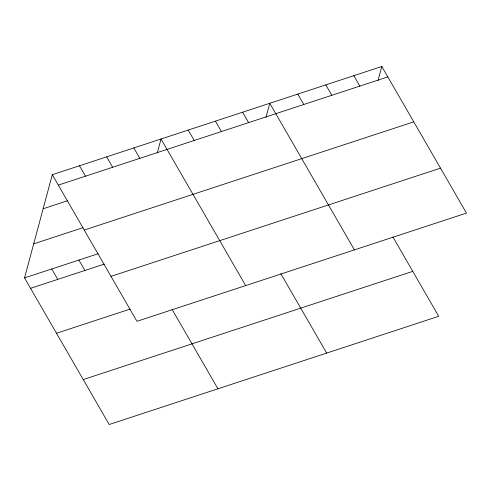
<?xml version="1.0" encoding="UTF-8"?>
<svg xmlns="http://www.w3.org/2000/svg" width="491" height="491" viewBox="0 0 491 491"><rect width="100%" height="100%" fill="white"/><g stroke="black" fill="none" stroke-linecap="round" stroke-linejoin="round"><path stroke-width="0.74" d="M392.904 236.957L438.708 316.29L109.186 424.506L24.55 277.906L52.292 174.71L381.814 66.494L466.45 213.094L136.928 321.304L52.292 174.71M157.249 153.063L161.036 138.996L245.672 285.596M265.993 117.355L269.774 103.288L354.416 249.882M378.027 80.561L381.814 66.494M58.3 185.119L387.822 76.903M43.134 208.761L67.463 200.776M33.707 243.849L83.065 227.64M84.249 230.058L413.772 121.848M24.55 277.906L98.237 253.706M30.559 288.321L104.245 264.121M110.984 276.365L440.501 168.149M56.508 333.26L130.195 309.06M83.243 379.561L412.759 271.351M353.802 75.694L359.811 86.103M325.791 84.888L331.806 95.303M297.785 94.088L303.794 104.497M242.591 112.212L248.599 122.627M215.402 121.142L221.416 131.551M280.864 273.745L326.675 353.084M188.219 130.072L194.227 140.481M133.847 147.926L139.861 158.335M106.664 156.85L112.672 167.265M172.126 309.459L217.93 388.798M79.474 165.78L85.489 176.189M78.922 260.052L84.931 270.461M51.733 268.982L57.748 279.391"/></g></svg>
